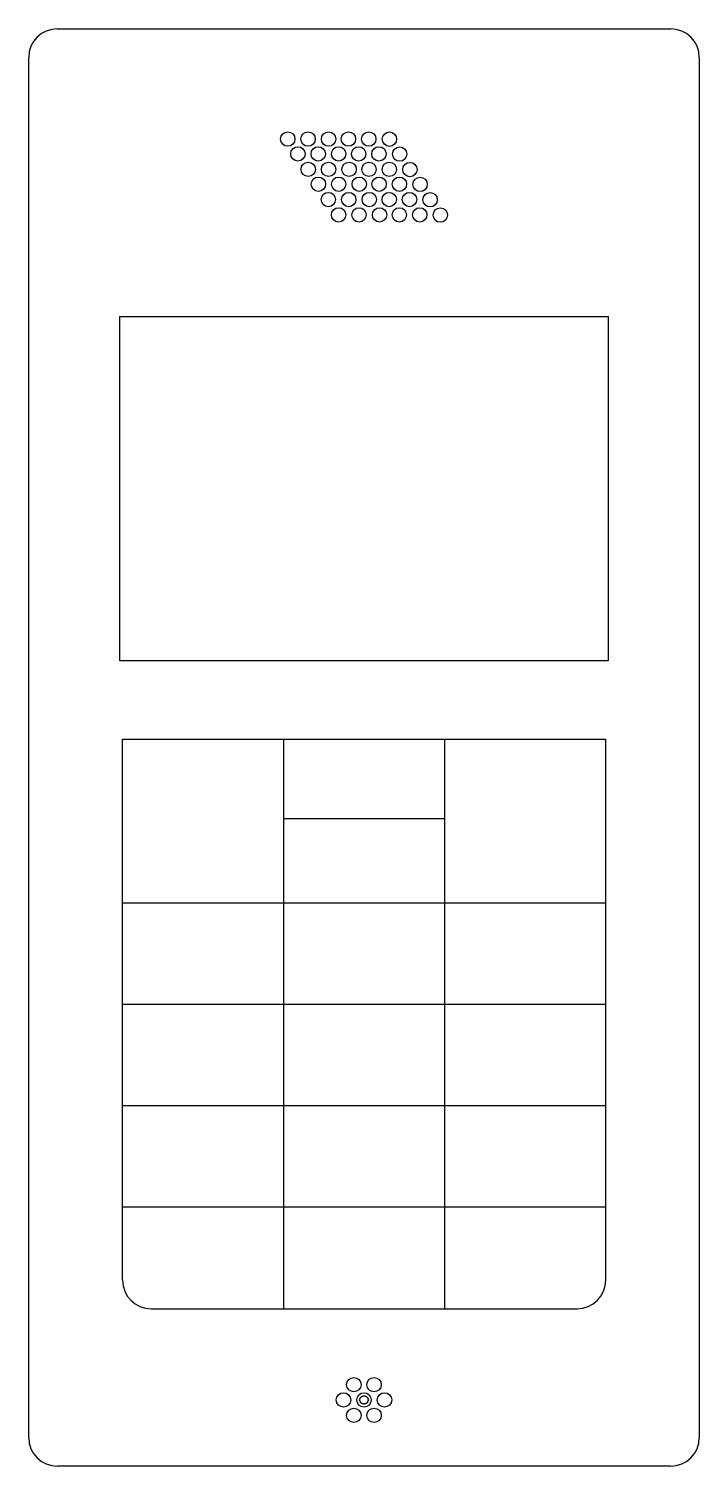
# Model space of a CAD drawing. Header units: millimetres. Extents: x 70 to 140, y 74 to 224.
import ezdxf

# ---------------------------------------------------------------- set-up
doc = ezdxf.new("R2010")
doc.units = ezdxf.units.MM
doc.layers.add('LAYER_1', color=7, linetype='Continuous')
doc.layers.add('Padrão', color=7, linetype='Continuous')

msp = doc.modelspace()

# ---------------------------------------------------------------- linework, layer by layer
at = {"layer": 'LAYER_1', "color": 7, "linetype": 'Continuous'}
for p, q in [((73, 223.5), (137, 223.5)), ((70, 76.5), (70, 220.5)), ((140, 220.5), (140, 76.5)), ((79.5, 193.49), (130.5, 193.49)), ((79.5, 157.54), (79.5, 193.49)), ((130.5, 193.49), (130.5, 157.54)), ((130.5, 157.54), (79.5, 157.54)), ((96.58, 149.37), (96.58, 149.37)), ((113.39, 149.37), (113.39, 149.37)), ((96.58, 141.08), (96.58, 141.08)), ((113.39, 141.08), (113.39, 141.08)), ((130.21, 132.25), (130.25, 132.25)), ((96.58, 89.94), (96.58, 89.94)), ((96.58, 89.94), (96.58, 89.94)), ((113.39, 89.94), (113.39, 89.94)), ((113.39, 89.94), (113.39, 89.94)), ((104.57, 80.47), (104.58, 80.49)), ((104.57, 80.46), (104.57, 80.47)), ((104.57, 80.44), (104.57, 80.46)), ((104.57, 80.42), (104.57, 80.44)), ((104.57, 80.41), (104.57, 80.42)), ((104.57, 80.39), (104.57, 80.41)), ((104.57, 80.37), (104.57, 80.39)), ((104.58, 80.36), (104.57, 80.37)), ((104.58, 80.52), (104.59, 80.54)), ((104.58, 80.51), (104.58, 80.52)), ((104.58, 80.49), (104.58, 80.51)), ((104.58, 80.34), (104.58, 80.36)), ((104.58, 80.32), (104.58, 80.34)), ((104.59, 80.31), (104.58, 80.32)), ((104.59, 80.56), (104.6, 80.57)), ((104.59, 80.54), (104.59, 80.56)), ((104.59, 80.29), (104.59, 80.31)), ((104.6, 80.27), (104.59, 80.29)), ((104.6, 80.59), (104.61, 80.6)), ((104.6, 80.57), (104.6, 80.59)), ((104.6, 80.26), (104.6, 80.27)), ((104.61, 80.24), (104.6, 80.26)), ((104.61, 80.6), (104.62, 80.62)), ((104.62, 80.23), (104.61, 80.24)), ((104.62, 80.62), (104.63, 80.63)), ((104.63, 80.21), (104.62, 80.23)), ((104.63, 80.65), (104.64, 80.66)), ((104.63, 80.63), (104.63, 80.65)), ((104.63, 80.2), (104.63, 80.21)), ((104.64, 80.18), (104.63, 80.2)), ((104.64, 80.66), (104.65, 80.68)), ((104.65, 80.17), (104.64, 80.18)), ((104.65, 80.68), (104.66, 80.69)), ((104.66, 80.16), (104.65, 80.17)), ((104.66, 80.69), (104.67, 80.7)), ((104.67, 80.14), (104.66, 80.16)), ((104.67, 80.7), (104.68, 80.71)), ((104.68, 80.13), (104.67, 80.14)), ((104.68, 80.71), (104.7, 80.73)), ((104.7, 80.12), (104.68, 80.13)), ((104.7, 80.73), (104.71, 80.74)), ((104.71, 80.11), (104.7, 80.12)), ((104.71, 80.74), (104.72, 80.75)), ((104.72, 80.1), (104.71, 80.11)), ((104.72, 80.75), (104.73, 80.76)), ((104.73, 80.09), (104.72, 80.1)), ((104.73, 80.76), (104.75, 80.77)), ((104.75, 80.08), (104.73, 80.09)), ((104.75, 80.77), (104.76, 80.78)), ((104.76, 80.07), (104.75, 80.08)), ((104.76, 80.78), (104.78, 80.79)), ((104.78, 80.06), (104.76, 80.07)), ((104.78, 80.79), (104.79, 80.8)), ((104.79, 80.05), (104.78, 80.06)), ((104.79, 80.8), (104.8, 80.81)), ((104.8, 80.04), (104.79, 80.05)), ((104.8, 80.81), (104.82, 80.81)), ((104.82, 80.03), (104.8, 80.04)), ((104.82, 80.81), (104.84, 80.82)), ((104.84, 80.03), (104.82, 80.03)), ((104.84, 80.82), (104.85, 80.83)), ((104.85, 80.02), (104.84, 80.03)), ((104.85, 80.83), (104.87, 80.83)), ((104.87, 80.01), (104.85, 80.02)), ((104.87, 80.83), (104.88, 80.84)), ((104.88, 80.01), (104.87, 80.01)), ((104.88, 80.84), (104.9, 80.84)), ((104.9, 80), (104.88, 80.01)), ((104.9, 80.84), (104.92, 80.84)), ((104.92, 80), (104.9, 80)), ((104.92, 80.84), (104.93, 80.85)), ((104.93, 80), (104.92, 80)), ((104.93, 80.85), (104.95, 80.85)), ((104.95, 80), (104.93, 80)), ((104.95, 80.85), (104.97, 80.85)), ((104.97, 79.99), (104.95, 80)), ((104.97, 80.85), (104.98, 80.85)), ((104.98, 79.99), (104.97, 79.99)), ((104.98, 80.85), (105, 80.85)), ((105, 79.99), (104.98, 79.99)), ((105, 80.85), (105.02, 80.85)), ((105.02, 79.99), (105, 79.99)), ((105.02, 80.85), (105.03, 80.85)), ((105.03, 79.99), (105.02, 79.99)), ((105.03, 80.85), (105.05, 80.85)), ((105.05, 80), (105.03, 79.99)), ((105.05, 80.85), (105.07, 80.85)), ((105.07, 80), (105.05, 80)), ((105.07, 80.85), (105.08, 80.84)), ((105.08, 80), (105.07, 80)), ((105.08, 80.84), (105.1, 80.84)), ((105.1, 80), (105.08, 80)), ((105.1, 80.84), (105.12, 80.84)), ((105.12, 80.01), (105.1, 80)), ((105.12, 80.84), (105.13, 80.83)), ((105.13, 80.01), (105.12, 80.01)), ((105.13, 80.83), (105.15, 80.83)), ((105.15, 80.02), (105.13, 80.01)), ((105.15, 80.83), (105.16, 80.82)), ((105.16, 80.03), (105.15, 80.02)), ((105.16, 80.82), (105.18, 80.81)), ((105.18, 80.03), (105.16, 80.03)), ((105.18, 80.81), (105.2, 80.81)), ((105.2, 80.04), (105.18, 80.03)), ((105.2, 80.81), (105.21, 80.8)), ((105.21, 80.05), (105.2, 80.04)), ((105.21, 80.8), (105.22, 80.79)), ((105.22, 80.06), (105.21, 80.05)), ((105.22, 80.79), (105.24, 80.78)), ((105.24, 80.07), (105.22, 80.06)), ((105.24, 80.78), (105.25, 80.77)), ((105.25, 80.08), (105.24, 80.07)), ((105.25, 80.77), (105.27, 80.76)), ((105.27, 80.09), (105.25, 80.08)), ((105.27, 80.76), (105.28, 80.75)), ((105.28, 80.1), (105.27, 80.09)), ((105.28, 80.75), (105.29, 80.74)), ((105.29, 80.11), (105.28, 80.1)), ((105.29, 80.74), (105.3, 80.73)), ((105.3, 80.12), (105.29, 80.11)), ((105.3, 80.73), (105.32, 80.71)), ((105.32, 80.13), (105.3, 80.12)), ((105.32, 80.71), (105.33, 80.7)), ((105.33, 80.14), (105.32, 80.13)), ((105.33, 80.7), (105.34, 80.69)), ((105.34, 80.16), (105.33, 80.14)), ((105.34, 80.69), (105.35, 80.68)), ((105.35, 80.17), (105.34, 80.16)), ((105.35, 80.68), (105.36, 80.66)), ((105.36, 80.18), (105.35, 80.17)), ((105.36, 80.66), (105.37, 80.65)), ((105.37, 80.2), (105.36, 80.18)), ((105.37, 80.65), (105.38, 80.63)), ((105.38, 80.21), (105.37, 80.2)), ((105.38, 80.63), (105.38, 80.62)), ((105.38, 80.62), (105.39, 80.6)), ((105.39, 80.24), (105.38, 80.23)), ((105.38, 80.23), (105.38, 80.21)), ((105.39, 80.6), (105.4, 80.59)), ((105.4, 80.26), (105.39, 80.24)), ((105.4, 80.59), (105.4, 80.57)), ((105.4, 80.57), (105.41, 80.56)), ((105.41, 80.29), (105.4, 80.27)), ((105.4, 80.27), (105.4, 80.26)), ((105.41, 80.56), (105.41, 80.54)), ((105.41, 80.54), (105.42, 80.52)), ((105.42, 80.32), (105.41, 80.31)), ((105.41, 80.31), (105.41, 80.29)), ((105.42, 80.52), (105.42, 80.51)), ((105.42, 80.51), (105.42, 80.49)), ((105.42, 80.49), (105.42, 80.47)), ((105.42, 80.47), (105.43, 80.46)), ((105.43, 80.39), (105.42, 80.37)), ((105.42, 80.37), (105.42, 80.36)), ((105.42, 80.36), (105.42, 80.34)), ((105.42, 80.34), (105.42, 80.32)), ((105.43, 80.46), (105.43, 80.44)), ((105.43, 80.44), (105.43, 80.42)), ((105.43, 80.42), (105.43, 80.41)), ((105.43, 80.41), (105.43, 80.39)), ((137, 73.5), (73, 73.5))]:
    msp.add_line(p, q, dxfattribs=at)
msp.add_point((105.43, 80.42), dxfattribs=at)
at = {"layer": 'Padrão', "color": 7, "linetype": 'Continuous'}
for p, q in [((79.78, 92.94), (79.78, 149.37)), ((79.78, 149.37), (130.25, 149.37)), ((96.58, 149.37), (96.58, 89.94)), ((113.39, 149.37), (113.39, 89.94)), ((130.25, 92.94), (130.25, 149.37)), ((96.58, 141.08), (113.39, 141.08)), ((130.21, 132.25), (79.78, 132.25)), ((130.22, 121.67), (79.78, 121.67)), ((130.23, 111.1), (79.78, 111.1)), ((130.24, 100.52), (79.78, 100.52)), ((82.78, 89.94), (127.25, 89.94))]:
    msp.add_line(p, q, dxfattribs=at)
for centre in [(97.04, 211.99), (99.16, 211.99), (101.3, 211.99), (103.38, 211.99), (105.5, 211.99), (107.66, 211.98), (98.1, 210.44), (100.22, 210.44), (102.36, 210.44), (104.44, 210.44), (106.56, 210.44), (108.72, 210.42), (99.18, 208.83), (101.3, 208.83), (103.44, 208.83), (105.52, 208.83), (107.64, 208.83), (109.79, 208.81), (100.24, 207.28), (102.36, 207.28), (104.5, 207.28), (106.58, 207.28), (108.7, 207.28), (110.86, 207.26), (101.28, 205.68), (103.41, 205.68), (105.55, 205.68), (107.63, 205.68), (109.75, 205.68), (111.9, 205.66), (102.35, 204.08), (104.48, 204.08), (106.62, 204.08), (108.69, 204.08), (110.82, 204.08), (112.97, 204.06), (103.94, 82.01), (106.05, 82.01), (102.86, 80.42), (105, 80.42), (107.14, 80.42), (103.94, 78.81), (106.05, 78.81)]:
    msp.add_circle(centre, 0.75, dxfattribs=at)
for centre, start, end in [((73, 220.5), 90, 180), ((137, 220.5), 0, 90), ((82.78, 92.94), 180.0032, 270), ((127.25, 92.94), 270, 0), ((73, 76.5), 180, 270), ((137, 76.5), 270, 0)]:
    msp.add_arc(centre, 3, start, end, dxfattribs=at)

doc.saveas('drawing.dxf')
